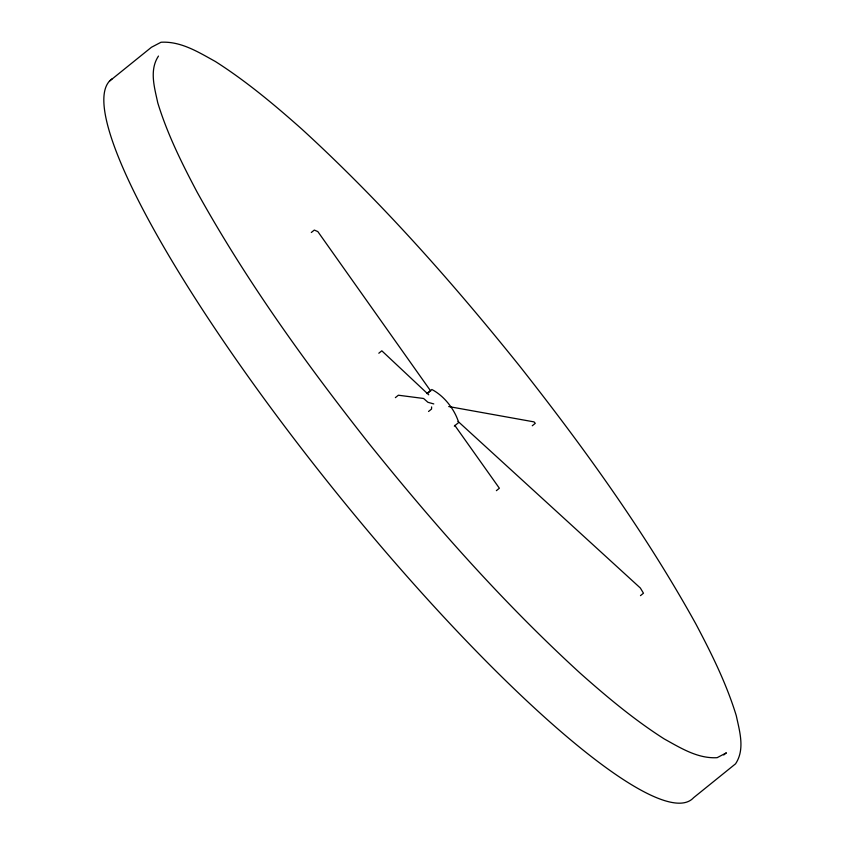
<?xml version="1.0" encoding="UTF-8"?>
<svg xmlns="http://www.w3.org/2000/svg" width="845" height="845" viewBox="0 0 845 845"><rect width="100%" height="100%" fill="white"/><g stroke="black" fill="none" stroke-linecap="round" stroke-linejoin="round"><path stroke-width="1.27" d="M431.615 406.92L431.541 409.054L428.542 411.473M158.469 56.066C149.1 70.188 154.54 87.669 157.772 102.858C167.321 134.028 181.855 163.286 197.054 192.016C246.254 280.857 305.858 363.466 368.652 443.107C433.939 524.407 503.24 602.812 580.24 673.243C606.847 696.871 634.215 719.792 664.265 738.952C680.616 747.962 697.706 758.799 717.13 757.68L726.404 752.821L723.721 754.986M109.438 81.183L151.477 47.246L161.015 42.25C180.999 41.099 198.564 52.242 215.38 61.505C246.286 81.215 274.435 104.791 301.792 129.084C381 201.522 452.265 282.167 519.411 365.769C583.979 447.681 645.284 532.635 695.889 624.011C711.522 653.555 726.468 683.647 736.28 715.694C739.607 731.316 745.195 749.293 735.562 763.817L693.523 797.754A462.395 84.077 51.1 0 1 337.715 494.336A462.395 84.077 51.1 0 1 112.1 78.881M311.309 232.491L314.319 230.062L317.836 231.593L430.696 391.024M378.813 353.231L381.824 350.812L428.753 394.816M395.365 397.636L398.375 395.217L423.599 398.481L427.94 402.304L433.791 403.931M426.852 393.548L431.858 389.513C444.037 395.798 454.695 409.371 458.677 422.511L454.325 426.091M427.221 393.495L429.408 391.858M532.276 425.764L535.276 423.334L534.019 421.887L448.727 406.551M496.374 490.66L499.374 488.23L454.768 425.362M640.468 595.64L643.467 593.211L640.352 588.014L458.043 421.412"/></g></svg>
